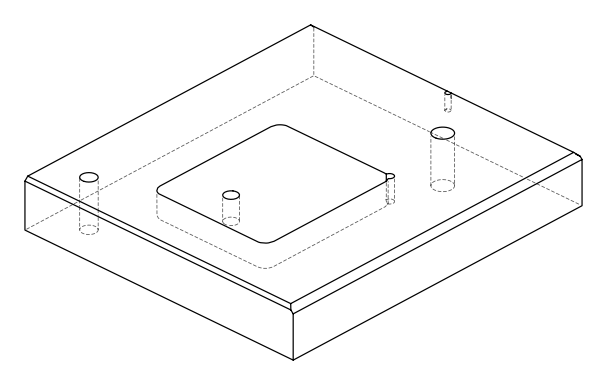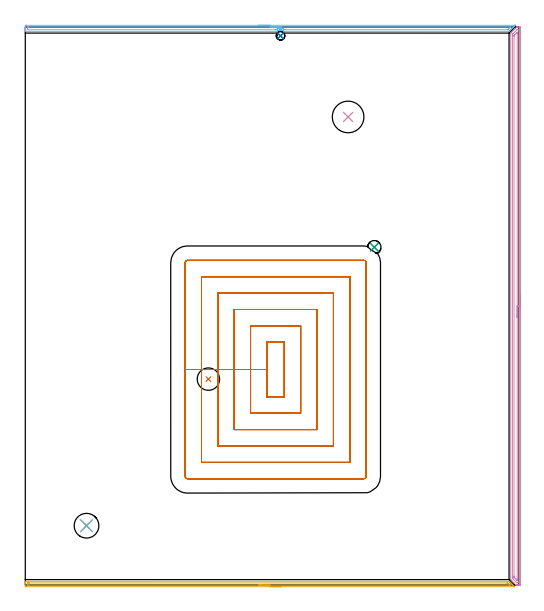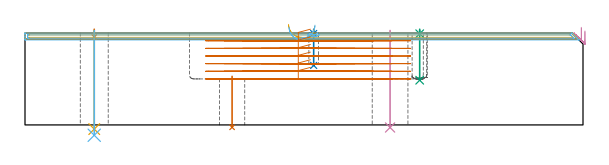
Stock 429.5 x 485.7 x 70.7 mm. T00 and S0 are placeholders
(PLAN: 13 operations, 8 tool changes, 58.5 min)
(1 SPOT_DRILL | STEP1HOLE_1 | NXT0321_9005460120000 | 0.05 min | 182 mm3)
(2 SPOT_DRILL_1 | STEP1POCKET | NXT0321_9005460120000 | 0.03 min | 0 mm3)
(3 SPOT_DRILL_2 | STEP1POCKET_1 | NXT0321_9005460120000 | 0.03 min | 3 mm3)
(4 INDEXABLE_INSERT_DRILL_THROUGH_HOLE_FROM_SOLID | STEP1HOLE | NXT0302_026 | 0.3 min | 41940 mm3)
(5 DRILL_THROUGH_HOLE_INTO_CENTER | STEP1HOLE_1 | NXT0301_065 | 0.31 min | 4740 mm3)
(6 DRILL_TO_ENLARGE_THROUGH_HOLE | STEP1HOLE_1 | UGT0301_052 | 0.32 min | 20707 mm3)
(7 INDEXABLE_INSERT_DRILL_THROUGH_HOLE_FROM_SOLID_1 | STEP1HOLE_2 | NXT0302_010 | 0.17 min | 21071 mm3)
(8 DRILL_BLIND_HOLE_INTO_CENTER | STEP1POCKET | NXT0301_045 | 0.11 min | 1021 mm3)
(9 DRILL_BLIND_HOLE_INTO_CENTER_1 | STEP1POCKET_1 | NXT0301_088 | 0.15 min | 3732 mm3)
(10 AREA_MILL | FG_CHAMFER_SURFACE | UGT0205_001 | 11.82 min | 17142 mm3)
(11 AREA_MILL_1 | FG_CHAMFER_SURFACE_1 | UGT0205_001 | 6.96 min | 4661 mm3)
(12 AREA_MILL_2 | FG_CHAMFER_SURFACE_2 | UGT0205_001 | 6.99 min | 5925 mm3)
(13 MILL_RECTANGULAR_POCKET | POCKET_RECTANGULAR_STRAIGHT | NXT0201_007 | Follow Part, ap 6.25, ae 75% | 31.24 min | 1366640 mm3)
(TOOL NXT0321_9005460120000 | NC Spot Drill, 142deg, 12mm, Carbide, Uncoated | D12 PA142 FL30 Z2)
(TOOL NXT0302_026 | Index. Insert Drill 27.5mm [880-D2750L32-03] | D27.5 PA176 FL83 Z2)
(TOOL NXT0301_065 | Carbide Drill 9.4mm [860.1-0940-075A1-MM 2214] | D9.4 PA140 FL98 Z2)
(TOOL UGT0301_052 | Twist Drill 21.5 mm | D21.5 PA118 FL150 Z2)
(TOOL NXT0302_010 | Index. Insert Drill 19.5mm [880-D1950L25-05] | D19.5 PA176 FL98 Z2)
(TOOL NXT0301_045 | Carbide Drill 7.4mm [860.1-0740-022A1-MM 2214] | D7.4 PA140 FL41 Z2)
(TOOL NXT0301_088 | Carbide Drill 11.7mm [860.1-1170-035A1-MM 2214] | D11.7 PA140 FL55 Z2)
(TOOL UGT0205_001 | Chamfer Mill 20 x 3 x 45 deg. | D20 FL50 Z2)
(TOOL NXT0201_007 | ENDMILL 25mm [R216.25-25050GCK54P 1620] | D25 R3 FL54 Z5)
(OP 1 SPOT_DRILL)
G17 G21 G94 G90
T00 M6
G54
G17 G0 G90 X53.3 Y51.6 S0 M3
G43 Z80.7 H0
G94 G81 G98 Z67.7 F250. R73.7
G80
M5
M2
(OP 2 SPOT_DRILL_1)
G17 G21 G94 G90
T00 M6
G54
G17 G0 G90 X222.2 Y478. S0 M3
G43 Z80.7 H0
G94 G81 G98 Z70.381 F250. R73.7
G80
M5
M2
(OP 3 SPOT_DRILL_2)
G17 G21 G94 G90
T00 M6
G54
G17 G0 G90 X303.8 Y294. S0 M3
G43 Z80.7 H0
G94 G81 G98 Z70.196 F250. R73.7
G80
M5
M2
(OP 4 INDEXABLE_INSERT_DRILL_THROUGH_HOLE_FROM_SOLID)
G17 G21 G94 G90
T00 M6
G54
G17 G0 G90 X281. Y407.4 S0 M3
G43 Z80.7 H1
G94 G81 G98 Z-1.98 F250. R72.7
G80
M5
M2
(OP 5 DRILL_THROUGH_HOLE_INTO_CENTER)
G17 G21 G94 G90
T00 M6
G54
G17 G0 G90 X53.3 Y51.6 S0 M3
G43 Z80.7 H1
G94 G73 G98 Z-3.211 F250. Q9.239 R72.7
G80
M5
M2
(OP 6 DRILL_TO_ENLARGE_THROUGH_HOLE)
G17 G21 G94 G90
T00 M6
G54
G17 G0 G90 X53.3 Y51.6 S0 M3
G43 Z80.7 H0
G94 G73 G98 Z-7.959 F250. Q19.665 R72.7
G80
M5
M2
(OP 7 INDEXABLE_INSERT_DRILL_THROUGH_HOLE_FROM_SOLID_1)
G17 G21 G94 G90
T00 M6
G54
G17 G0 G90 X159.4 Y179.2 S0 M3
G43 Z80.7 H1
G94 G81 G98 Z-1.84 F250. R37.4
G80
M5
M2
(OP 8 DRILL_BLIND_HOLE_INTO_CENTER)
G17 G21 G94 G90
T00 M6
G54
G17 G0 G90 X222.2 Y478. S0 M3
G43 Z80.7 H1
G94 G81 G98 Z45.8 F250. R72.7
G80
M5
M2
(OP 9 DRILL_BLIND_HOLE_INTO_CENTER_1)
G17 G21 G94 G90
T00 M6
G54
G17 G0 G90 X303.8 Y294. S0 M3
G43 Z80.7 H1
G94 G81 G98 Z34.4 F250. R72.7
G80
M5
M2
(OP 10 AREA_MILL)
G17 G21 G94 G90
T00 M6
G54
G17 G0 G90 X431. Y252.85 S1061 M3
G43 Z80.7 H0
Z72.3
G94 G1 Y252.812 Z71.428 F250.
Y252.698 Z70.563
Y252.509 Z69.712
Y252.247 Z68.88
Y251.913 Z68.074
Y251.51 Z67.3
Y251.042 Z66.564
Y250.51 Z65.872
Y249.921 Z65.229
Y249.278 Z64.64
Y248.586 Z64.108
Y247.85 Z63.64
Y247.076 Z63.237
Y246.27 Z62.903
Y245.438 Z62.641
Y244.586 Z62.452
Y243.722 Z62.338
Y242.85 Z62.3
Y0.625
X430.997 Y0.003 Z62.298
X430.996 Y0.001 Z62.299
X430.375 Y0. Z62.919
X429.837 Z63.46
X429.481 Z63.815
X428.943 Z64.353
X428.588 Z64.707
X427.602 Z65.698
X427.296 Y0.01 Z66.002
X427.247 Y0.055 Z66.051
X427.122 Y0.178 Z66.177
X422.698 Y4.602 Z70.6
X422.606 Y4.698 Z70.692
X422.6 Y5.094 Z70.7
Y479.713
X422.602 Y480.395 Z70.688
X422.771 Y480.571 Z70.529
X427.749 Y485.55 Z65.55
X427.898 Y485.69 Z65.394
X428.048 Y485.699 Z65.246
X428.405 Y485.7 Z64.895
X428.771 Z64.529
X429.481 Z63.814
X430.731 Z62.567
X430.991 Y485.698 Z62.305
X431. Y485.21 Z62.3
Y242.85
X429.586 Z63.714
X429.585 Y2.308 Z63.715
X429.583 Y2.204 Z63.717
X429.578 Y2.01 Z63.722
X429.481 Y2.007 Z63.819
X428.999 Y2.001 Z64.301
X428.588 Y2. Z64.712
X428.106 Z65.194
X427.9 Y2.004 Z65.4
X427.797 Y2.009 Z65.503
X427.747 Y2.015 Z65.553
X427.694 Y2.063 Z65.606
X427.338 Y2.412 Z65.962
X424.657 Y5.094 Z68.643
X424.119 Y5.638 Z69.181
X424.036 Y5.726 Z69.264
X424.021 Y5.884 Z69.279
X424.017 Y5.988 Z69.283
X424.015 Y6.091 Z69.285
X424.014 Y478.923 Z69.286
X424.015 Y479.027 Z69.285
X424.019 Y479.236 Z69.281
X424.023 Y479.361 Z69.277
X424.049 Y479.392 Z69.251
X424.119 Y479.467 Z69.181
X424.24 Y479.591 Z69.06
X424.362 Y479.712 Z68.938
X427.937 Y483.288 Z65.363
X428.264 Y483.612 Z65.036
X428.311 Y483.655 Z64.989
X428.34 Y483.679 Z64.96
X428.382 Y483.69 Z64.918
X428.588 Y483.694 Z64.712
X429.07 Y483.699 Z64.23
X429.481 Y483.697 Z63.819
X429.54 Y483.694 Z63.76
X429.57 Y483.691 Z63.73
X429.579 Y483.6 Z63.721
X429.584 Y483.392 Z63.716
X429.585 Y483.288 Z63.715
X429.586 Y242.85 Z63.714
X428.172 Z65.128
X428.171 Y5.094 Z65.129
X428.17 Y4.617 Z65.13
X428.167 Y4.2 Z65.133
X428.165 Y4.064 Z65.135
X428.01 Y4.2 Z65.29
X427.694 Y4.509 Z65.606
X427.106 Y5.094 Z66.194
X426.8 Y5.399 Z66.5
X426.212 Y5.988 Z67.088
X425.906 Y6.294 Z67.394
X425.613 Y6.59 Z67.687
X425.468 Y6.74 Z67.832
X425.435 Y6.776 Z67.865
X425.433 Y6.814 Z67.867
X425.431 Y6.881 Z67.869
X425.429 Y7.359 Z67.871
X425.428 Y7.775 Z67.872
X425.429 Y477.509 Z67.871
X425.43 Y477.925 Z67.87
X425.433 Y478.163 Z67.867
X425.435 Y478.282 Z67.865
X425.442 Y478.331 Z67.858
X425.47 Y478.361 Z67.83
X425.906 Y478.807 Z67.394
X427.694 Y480.595 Z65.606
X427.889 Y480.789 Z65.411
X428.149 Y481.045 Z65.151
X428.16 Y481.051 Z65.14
X428.166 Z65.134
X428.168 Y481.047 Z65.132
X428.17 Y481.024 Z65.13
X428.171 Y480.606 Z65.129
X428.172 Y480.452 Z65.128
Y242.85
Y241.978 Z65.166
Y241.114 Z65.28
Y240.262 Z65.469
Y239.43 Z65.731
Y238.624 Z66.065
Y237.85 Z66.468
Y237.114 Z66.937
Y236.422 Z67.468
Y235.779 Z68.057
Y235.19 Z68.701
Y234.658 Z69.393
Y234.19 Z70.128
Y233.787 Z70.902
Y233.453 Z71.708
Y233.191 Z72.54
Y233.002 Z73.392
Y232.888 Z74.257
Y232.85 Z75.128
G0 Z80.7
M5
M2
(OP 11 AREA_MILL_1)
G17 G21 G94 G90
T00 M6
G54
G17 G0 G90 X222.9 Y-1.5 S1061 M3
G43 Z80.7 H0
Z76.
G94 G1 X222.862 Z75.128 F250.
X222.748 Z74.264
X222.559 Z73.412
X222.297 Z72.58
X221.963 Z71.774
X221.56 Z71.
X221.092 Z70.264
X220.56 Z69.572
X219.971 Z68.929
X219.328 Z68.34
X218.636 Z67.809
X217.9 Z67.34
X217.126 Z66.937
X216.32 Z66.603
X215.488 Z66.341
X214.636 Z66.152
X213.772 Z66.038
X212.9 Z66.
X0.624 Y-1.499 Z66.001
X0.059 Y-1.493 Z66.004
X0.008 Y-1.491 Z66.005
X0. Y-0.93 Z66.566
Y1.74 Z69.235
Y2.446 Z69.946
Y2.748 Z70.247
X0.008 Y3.152 Z70.644
X0.01 Y3.197 Z70.688
X0.177 Y3.2 Z70.7
X420.707
X421.104 Y3.194 Z70.692
X421.171 Y3.128 Z70.627
X421.226 Y3.075 Z70.573
X421.601 Y2.7 Z70.198
X421.672 Y2.63 Z70.126
X421.74 Y2.561 Z70.06
X421.899 Y2.402 Z69.901
X421.968 Y2.333 Z69.83
X422.035 Y2.265 Z69.764
X422.196 Y2.104 Z69.603
X422.265 Y2.037 Z69.533
X422.331 Y1.97 Z69.469
X422.494 Y1.806 Z69.305
X422.562 Y1.74 Z69.236
X422.626 Y1.674 Z69.173
X422.792 Y1.508 Z69.007
X422.858 Y1.443 Z68.94
X422.921 Y1.379 Z68.878
X423.09 Y1.21 Z68.709
X423.155 Y1.147 Z68.643
X423.217 Y1.084 Z68.583
X423.388 Y0.912 Z68.411
X423.452 Y0.85 Z68.347
X423.512 Y0.788 Z68.287
X423.686 Y0.614 Z68.113
X423.748 Y0.553 Z68.05
X423.808 Y0.493 Z67.992
X423.984 Y0.316 Z67.815
X424.045 Y0.257 Z67.753
X424.103 Y0.197 Z67.696
X424.282 Y0.019 Z67.517
X424.341 Y-0.04 Z67.457
X424.398 Y-0.098 Z67.401
X424.58 Y-0.279 Z67.22
X424.638 Y-0.337 Z67.16
X424.694 Y-0.393 Z67.106
X424.878 Y-0.577 Z66.922
X424.935 Y-0.633 Z66.864
X424.989 Y-0.689 Z66.81
X425.176 Y-0.875 Z66.624
X425.231 Y-0.93 Z66.567
X425.39 Y-1.09 Z66.41
X425.474 Y-1.174 Z66.326
X425.676 Y-1.375 Z66.123
X425.772 Y-1.475 Z66.023
X425.783 Y-1.494 Z66.003
X425.772 Y-1.499 Z65.999
X425.557 Y-1.5 Z66.
X212.9
Y-0.086 Z67.414
X3.306
X2.455 Y-0.083 Z67.417
X2.412 Y-0.08 Z67.42
X2.01 Y-0.04 Z67.46
X2.003 Y0.367 Z67.867
X2.002 Y0.85 Z68.35
X2.003 Y1.257 Z68.757
X2.01 Y1.74 Z69.24
X2.371 Y1.78 Z69.28
X2.412 Y1.782 Z69.282
X3.26 Y1.786 Z69.286
X3.306
X418.919
X419.771 Y1.782 Z69.282
X419.813 Y1.779 Z69.279
X420.098 Y1.74 Z69.24
X420.707 Y1.141 Z68.641
X421. Y0.85 Z68.35
X421.601 Y0.248 Z67.748
X421.882 Y-0.04 Z67.46
X421.914 Y-0.075 Z67.425
X421.784 Y-0.081 Z67.419
X421.692 Y-0.085 Z67.415
X421.646
X421.601 Y-0.086 Z67.414
X212.9
X212.028 Z67.452
X211.164 Z67.566
X210.312 Z67.755
X209.48 Z68.017
X208.674 Z68.351
X207.9 Z68.754
X207.164 Z69.223
X206.472 Z69.754
X205.829 Z70.343
X205.24 Z70.986
X204.708 Z71.679
X204.24 Z72.414
X203.837 Z73.188
X203.503 Z73.994
X203.241 Z74.826
X203.052 Z75.678
X202.938 Z76.543
X202.9 Z77.414
G0 Z80.7
M5
M2
(OP 12 AREA_MILL_2)
G17 G21 G94 G90
T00 M6
G54
G17 G0 G90 X203.2 Y487.2 S1061 M3
G43 Z80.7 H0
Z75.4
G94 G1 X203.238 Z74.528 F250.
X203.352 Z73.664
X203.541 Z72.812
X203.803 Z71.98
X204.137 Z71.174
X204.54 Z70.4
X205.008 Z69.664
X205.54 Z68.972
X206.129 Z68.329
X206.772 Z67.74
X207.464 Z67.208
X208.2 Z66.74
X208.974 Z66.337
X209.78 Z66.003
X210.612 Z65.741
X211.464 Z65.552
X212.328 Z65.438
X213.2 Z65.4
X426.379
X426.389 Y487.196 Z65.403
X426.39 Y487.193 Z65.406
X426.379 Y487.179 Z65.42
X426.35 Y487.149 Z65.45
X425.954 Y486.753 Z65.844
X425.431 Y486.231 Z66.369
X425.188 Y485.987 Z66.61
X425.073 Y485.872 Z66.726
X424.891 Y485.691 Z66.909
X424.74 Y485.54 Z67.06
X424.632 Y485.431 Z67.166
X424.593 Y485.392 Z67.206
X423.893 Y484.693 Z67.907
X423.751 Y484.55 Z68.047
X423.7 Y484.499 Z68.099
X423.046 Y483.846 Z68.754
X422.87 Y483.669 Z68.928
X422.199 Y482.999 Z69.601
X421.989 Y482.788 Z69.809
X421.353 Y482.153 Z70.447
X421.318 Y482.118 Z70.482
X421.102 Y481.903 Z70.69
X421.097
X420.874 Y481.9 Z70.7
X225.258
X225.021 Y481.903 Z70.691
X225.011 Y481.904 Z70.69
X224.807 Y482.12 Z70.479
X224.508 Y482.376 Z70.222
X224.365 Y482.481 Z70.114
X224.19 Y482.612 Z69.986
X223.914 Y482.773 Z69.825
X223.811 Y482.823 Z69.776
X223.697 Y482.877 Z69.721
X223.547 Y482.935 Z69.663
X223.475 Y482.962 Z69.635
X223.224 Y483.036 Z69.562
X223.021 Y483.094 Z69.5
X222.899 Y483.117 Z69.482
X222.891 Y483.118 Z69.48
X222.77 Y483.137 Z69.456
X222.692 Y483.152 Z69.445
X222.642 Y483.16 Z69.435
X222.577 Y483.172 Z69.426
X222.568 Y483.173 Z69.425
X222.348 Y483.19 Z69.404
X222.26 Z69.4
X222.231 Y483.193 Z69.403
X222.194
X222.132 Y483.191 Z69.399
X222.117 Y483.192
X222.071 Y483.193 Z69.4
X221.921 Y483.183 Z69.412
X221.902 Y483.181 Z69.413
X221.685 Y483.151 Z69.44
X221.679 Y483.15 Z69.441
X221.519 Y483.118 Z69.474
X221.235 Y483.062 Z69.533
X221.004 Y482.996 Z69.602
X220.778 Y482.91 Z69.688
X220.705 Y482.877 Z69.723
X220.558 Y482.809 Z69.79
X220.342 Y482.695 Z69.903
X220.208 Y482.612 Z69.987
X220.038 Y482.485 Z70.115
X219.81 Y482.312 Z70.286
X219.624 Y482.149 Z70.449
X219.45 Y481.972 Z70.626
X219.379 Y481.906 Z70.692
X218.56 Y481.9 Z70.7
X0.168
X0.007 Y481.902 Z70.689
X0.005 Z70.688
X0. Y482.238 Z70.361
Y482.56 Z70.04
Y483.228 Z69.367
Y484.444 Z68.153
Y484.991 Z67.604
Y486.479 Z66.116
X0.003 Y486.753 Z65.843
X0.01 Y487.191 Z65.405
X0.168 Y487.195 Z65.402
X0.616 Y487.2 Z65.4
X213.2
Y485.786 Z66.814
X422.299 Y485.785 Z66.815
X422.48 Y485.78 Z66.82
X422.515 Y485.779 Z66.821
X422.513 Y485.774 Z66.826
X422.501 Y485.757 Z66.843
X422.417 Y485.668 Z66.932
X422.306 Y485.556 Z67.044
X422.211 Y485.461 Z67.139
X420.86 Y484.109 Z68.491
X420.425 Y483.675 Z68.925
X420.198 Y483.452 Z69.148
X420.1 Y483.358 Z69.242
X420.071 Y483.332 Z69.268
X420.033 Y483.321 Z69.279
X419.444 Y483.314 Z69.286
X226.51 Y483.315 Z69.285
X226.108 Y483.32 Z69.28
X226.011 Y483.321 Z69.279
X225.885 Y483.409 Z69.191
X225.705 Y483.533 Z69.067
X225.458 Y483.697 Z68.903
X224.929 Y483.994 Z68.606
X224.812 Y484.048 Z68.552
X224.671 Y484.109 Z68.491
X224.321 Y484.237 Z68.363
X224.114 Y484.3 Z68.3
X223.918 Y484.357 Z68.243
X223.574 Y484.449 Z68.151
X223.025 Y484.544 Z68.056
X222.533 Y484.595 Z68.005
X222.132 Y484.603 Z67.997
X221.655 Y484.58 Z68.02
X221.239 Y484.527 Z68.073
X220.886 Y484.458 Z68.142
X220.641 Y484.407 Z68.193
X220.346 Y484.327 Z68.273
X220.176 Y484.277 Z68.323
X219.73 Y484.109 Z68.491
X219.537 Y484.026 Z68.574
X219.503 Y484.01 Z68.59
X219.452 Y483.984 Z68.616
X218.962 Y483.712 Z68.888
X218.813 Y483.617 Z68.983
X218.559 Y483.439 Z69.161
X218.433 Y483.353 Z69.247
X218.368 Y483.321 Z69.279
X218.27 Y483.319 Z69.281
X218.069 Y483.316 Z69.284
X217.666 Y483.314 Z69.286
X217.579
X2.402 Y483.315 Z69.285
X2.314 Y483.316 Z69.284
X2.036 Y483.321 Z69.279
X2.01 Y483.412 Z69.188
X2.004 Y483.622 Z68.978
X2.001 Y484.109 Z68.491
X2. Y484.506 Z68.094
X2.001 Y484.991 Z67.609
X2.003 Y485.385 Z67.215
X2.01 Y485.778 Z66.822
X2.402 Y485.784 Z66.816
X2.49 Y485.785 Z66.815
X213.2 Y485.786 Z66.814
X214.072 Z66.852
X214.936 Z66.966
X215.788 Z67.155
X216.62 Z67.417
X217.426 Z67.751
X218.2 Z68.154
X218.936 Z68.623
X219.628 Z69.154
X220.271 Z69.743
X220.86 Z70.386
X221.392 Z71.078
X221.86 Z71.814
X222.263 Z72.588
X222.597 Z73.394
X222.859 Z74.226
X223.048 Z75.078
X223.162 Z75.943
X223.2 Z76.814
G0 Z80.7
M5
M2
(OP 13 MILL_RECTANGULAR_POCKET)
G17 G21 G94 G90
T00 M6
G54
G17 G0 G90 X219.704 Y211.35 S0 M3
G43 Z80.702 H1
Z73.702
G94 G1 X210.35 Z71.195 F250.
Y187.55 Z64.818
Y163.75 F500.
X225.45
Y211.35
X210.35
Y187.55
X196.1
Y149.5
X239.7
Y225.6
X196.1
Y187.55
X181.85
Y135.25
X253.95
Y239.85
X181.85
Y187.55
X167.6
Y121.
X268.2
Y254.1
X167.6
Y187.55
X153.35
Y106.75
X282.45
Y268.35
X153.35
Y187.55
X139.1
Y94.7
G3 X141.3 Y92.5 R2.2
G1 X294.5
G3 X296.7 Y94.7 R2.2
G1 Y280.4
G3 X296.302 Y281.662 R2.2
G1 X295.827 Y282.34
X295.022 Y282.537
G3 X294.5 Y282.6 R2.2
G1 X141.3
G3 X139.1 Y280.4 R2.2
G1 Y187.55
Y186.55
G0 X219.704 Y211.35 Z67.818
G1 X210.35 Z65.312 F250.
Y187.55 Z58.934
Y163.75 F500.
X225.45
Y211.35
X210.35
Y187.55
X196.1
Y149.5
X239.7
Y225.6
X196.1
Y187.55
X181.85
Y135.25
X253.95
Y239.85
X181.85
Y187.55
X167.6
Y121.
X268.2
Y254.1
X167.6
Y187.55
X153.35
Y106.75
X282.45
Y268.35
X153.35
Y187.55
X139.1
Y94.7
G3 X141.3 Y92.5 R2.2
G1 X294.5
G3 X296.7 Y94.7 R2.2
G1 Y280.4
G3 X296.302 Y281.662 R2.2
G1 X295.827 Y282.34
X295.022 Y282.537
G3 X294.5 Y282.6 R2.2
G1 X141.3
G3 X139.1 Y280.4 R2.2
G1 Y187.55
Y186.55
G0 X219.704 Y211.35 Z61.934
G1 X210.35 Z59.428 F250.
Y187.55 Z53.051
Y163.75 F500.
X225.45
Y211.35
X210.35
Y187.55
X196.1
Y149.5
X239.7
Y225.6
X196.1
Y187.55
X181.85
Y135.25
X253.95
Y239.85
X181.85
Y187.55
X167.6
Y121.
X268.2
Y254.1
X167.6
Y187.55
X153.35
Y106.75
X282.45
Y268.35
X153.35
Y187.55
X139.1
Y94.7
G3 X141.3 Y92.5 R2.2
G1 X294.5
G3 X296.7 Y94.7 R2.2
G1 Y280.4
G3 X296.302 Y281.662 R2.2
G1 X295.827 Y282.34
X295.022 Y282.537
G3 X294.5 Y282.6 R2.2
G1 X141.3
G3 X139.1 Y280.4 R2.2
G1 Y187.55
Y186.55
G0 X219.704 Y211.35 Z56.051
G1 X210.35 Z53.544 F250.
Y187.55 Z47.167
Y163.75 F500.
X225.45
Y211.35
X210.35
Y187.55
X196.1
Y149.5
X239.7
Y225.6
X196.1
Y187.55
X181.85
Y135.25
X253.95
Y239.85
X181.85
Y187.55
X167.6
Y121.
X268.2
Y254.1
X167.6
Y187.55
X153.35
Y106.75
X282.45
Y268.35
X153.35
Y187.55
X139.1
Y94.7
G3 X141.3 Y92.5 R2.2
G1 X294.5
G3 X296.7 Y94.7 R2.2
G1 Y280.4
G3 X296.302 Y281.662 R2.2
G1 X295.827 Y282.34
X295.022 Y282.537
G3 X294.5 Y282.6 R2.2
G1 X141.3
G3 X139.1 Y280.4 R2.2
G1 Y187.55
Y186.55
G0 X219.704 Y211.35 Z50.167
G1 X210.35 Z47.661 F250.
Y187.55 Z41.284
Y163.75 F500.
X225.45
Y211.35
X210.35
Y187.55
X196.1
Y149.5
X239.7
Y225.6
X196.1
Y187.55
X181.85
Y135.25
X253.95
Y239.85
X181.85
Y187.55
X167.6
Y121.
X268.2
Y254.1
X167.6
Y187.55
X153.35
Y106.75
X282.45
Y268.35
X153.35
Y187.55
X139.1
Y94.7
G3 X141.3 Y92.5 R2.2
G1 X294.5
G3 X296.7 Y94.7 R2.2
G1 Y280.4
G3 X296.302 Y281.662 R2.2
G1 X295.827 Y282.34
X295.022 Y282.537
G3 X294.5 Y282.6 R2.2
G1 X141.3
G3 X139.1 Y280.4 R2.2
G1 Y187.55
Y186.55
G0 X219.704 Y211.35 Z44.284
G1 X210.35 Z41.777 F250.
Y187.55 Z35.4
Y163.75 F500.
X225.45
Y211.35
X210.35
Y187.55
X196.1
Y149.5
X239.7
Y225.6
X196.1
Y187.55
X181.85
Y135.25
X253.95
Y239.85
X181.85
Y187.55
X167.6
Y121.
X268.2
Y254.1
X167.6
Y187.55
X153.35
Y106.75
X282.45
Y268.35
X153.35
Y187.55
X139.1
Y94.7
G3 X141.3 Y92.5 R2.2
G1 X294.5
G3 X296.7 Y94.7 R2.2
G1 Y280.4
G3 X296.302 Y281.662 R2.2
G1 X295.827 Y282.34
X295.022 Y282.537
G3 X294.5 Y282.6 R2.2
G1 X141.3
G3 X139.1 Y280.4 R2.2
G1 Y187.55
Y186.55
G0 Z80.702
M5
M2
